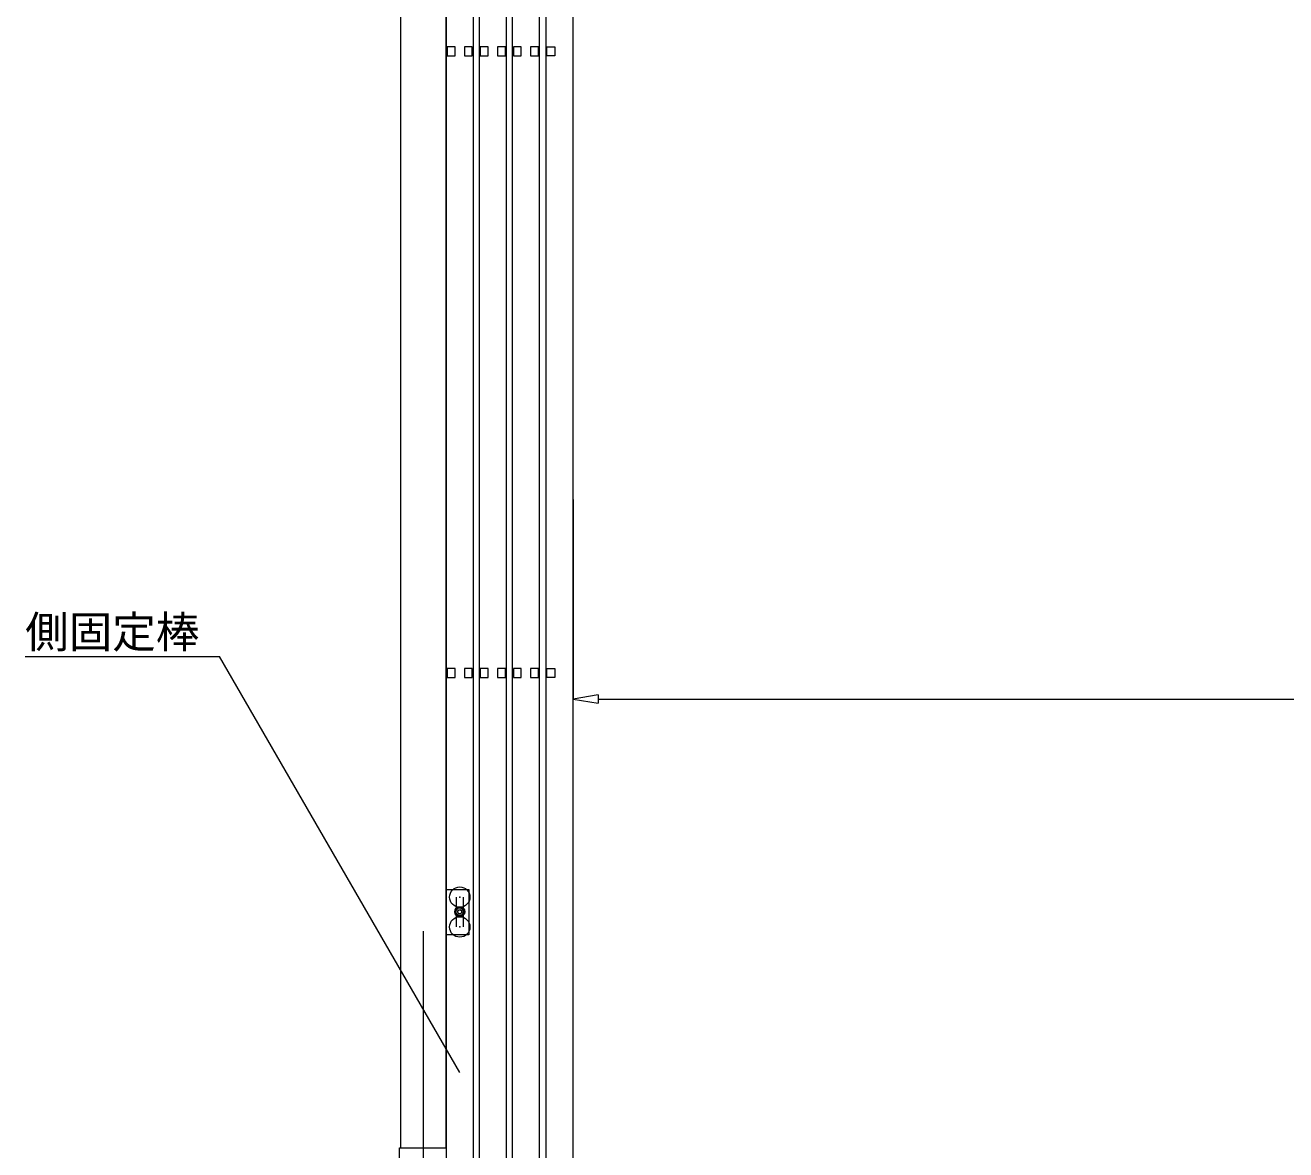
# Model space of a CAD drawing. Units: millimetres, scale not verified. Extents: x -10062 to 10062, y -16938 to 16938.
# Drawn here: x -6991 to -4211, y -13280 to -10799 of the extents above; entities that cross this region are included whole.
import ezdxf
from ezdxf.enums import TextEntityAlignment as Align

# ---------------------------------------------------------------- set-up
doc = ezdxf.new("R2010")
doc.units = ezdxf.units.MM
doc.header["$LTSCALE"] = 90
doc.header["$PDMODE"] = 32
doc.header["$PDSIZE"] = 45
doc.linetypes.add('CHAIN2', pattern=[12, 9, -1, 1, -1])
for name, color, linetype, lineweight in [('0-C_寸法', 134, 'Continuous', 18), ('0-D_側固定棒', 134, 'Continuous', 18), ('1-1_中央走行棒', 134, 'Continuous', 18), ('1-3_中央走行棒左', 134, 'Continuous', 18), ('1-6_通芯', 134, 'CHAIN2', 18), ('1-A_標準柱', 134, 'Continuous', 18), ('1-B_文字', 134, 'Continuous', 18)]:
    doc.layers.add(name, color=color, linetype=linetype, lineweight=lineweight)
doc.styles.add('ＭＳ ゴシック', font='')
doc.styles.get('ＭＳ ゴシック').set_extended_font_data('MS Gothic')

msp = doc.modelspace()

# ---------------------------------------------------------------- linework, layer by layer
at = {"layer": '0-C_寸法'}
for p, q in [((-5782.5, -11845.3), (-5782.5, -12286.9)), ((-5727.5, -12276.73), (-5782.5, -12285.9)), ((-5782.5, -12285.9), (-5727.5, -12295.07)), ((-5727.5, -12276.73), (-5727.5, -12295.07)), ((-5727.5, -12285.9), (-997.5, -12285.9))]:
    msp.add_line(p, q, dxfattribs=at)
at = {"layer": '0-D_側固定棒'}
for points in [[(-6002.5, -13589.94), (-6002.5, -9974.94), (-6062.5, -9974.94), (-6062.5, -13644.94), (-6002.5, -13644.94)], [(-6060.15, -10866.94), (-6042.85, -10866.94), (-6042.85, -10846.94), (-6060.15, -10846.94)], [(-6022.15, -10866.94), (-6004.85, -10866.94), (-6004.85, -10846.94), (-6022.15, -10846.94)], [(-6060.15, -12238.44), (-6042.85, -12238.44), (-6042.85, -12218.44), (-6060.15, -12218.44)], [(-6022.15, -12238.44), (-6004.85, -12238.44), (-6004.85, -12218.44), (-6022.15, -12218.44)], [(-6037.41, -12746.44), (-6042.31, -12754.94), (-6037.41, -12763.44), (-6027.6, -12763.44), (-6022.68, -12754.94), (-6027.6, -12746.44)]]:
    msp.add_lwpolyline(points, close=True, dxfattribs=at)
for radius in [11, 8.5, 4.76, 4.22]:
    msp.add_circle((-6032.5, -12754.94), radius, dxfattribs=at)
for start, end in [(132.757, 167.243), (192.757, 227.243), (72.757, 107.243), (12.757, 47.243), (312.757, 347.243), (252.757, 287.243)]:
    msp.add_arc((-6032.5, -12754.94), 8.9, start, end, dxfattribs=at)
at = {"layer": '1-1_中央走行棒'}
for points in [[(-5916.5, -9529.5), (-5916.5, -13714.94), (-5856.5, -13714.94), (-5856.5, -9494.94), (-5861.5, -9494.94)], [(-5989.5, -9791.5), (-5989.5, -13714.94), (-5929.5, -13714.94), (-5929.5, -9542.5)]]:
    msp.add_lwpolyline(points, dxfattribs=at)
for points in [[(-5987.15, -10866.94), (-5969.85, -10866.94), (-5969.85, -10846.94), (-5987.15, -10846.94)], [(-5949.15, -10866.94), (-5931.85, -10866.94), (-5931.85, -10846.94), (-5949.15, -10846.94)], [(-5914.15, -10866.94), (-5896.85, -10866.94), (-5896.85, -10846.94), (-5914.15, -10846.94)], [(-5876.15, -10866.94), (-5858.85, -10866.94), (-5858.85, -10846.94), (-5876.15, -10846.94)], [(-5987.15, -12238.44), (-5969.85, -12238.44), (-5969.85, -12218.44), (-5987.15, -12218.44)], [(-5949.15, -12238.44), (-5931.85, -12238.44), (-5931.85, -12218.44), (-5949.15, -12218.44)], [(-5914.15, -12238.44), (-5896.85, -12238.44), (-5896.85, -12218.44), (-5914.15, -12218.44)], [(-5876.15, -12238.44), (-5858.85, -12238.44), (-5858.85, -12218.44), (-5876.15, -12218.44)]]:
    msp.add_lwpolyline(points, close=True, dxfattribs=at)
at = {"layer": '1-3_中央走行棒左'}
msp.add_lwpolyline([(-5837.5, -9494.94), (-5842.5, -9494.94), (-5842.5, -13714.94), (-5782.5, -13714.94), (-5782.5, -9494.94), (-5787.5, -9494.94)], dxfattribs=at)
for points in [[(-5822.85, -10866.94), (-5840.15, -10866.94), (-5840.15, -10846.94), (-5822.85, -10846.94)], [(-5822.85, -12238.44), (-5840.15, -12238.44), (-5840.15, -12218.44), (-5822.85, -12218.44)]]:
    msp.add_lwpolyline(points, close=True, dxfattribs=at)
at = {"layer": '1-6_通芯'}
msp.add_line((-6112.5, -14687.5), (-6112.5, -12775.5), dxfattribs=at)
at = {"layer": '1-A_標準柱'}
for p, q in [((-6162.5, -13275.5), (-6162.5, -9825.5)), ((-6062.5, -13275.5), (-6062.5, -9825.5)), ((-6040, -12746.89), (-6040, -12722.5)), ((-6025, -12722.5), (-6025, -12746.89)), ((-6040, -12788.5), (-6040, -12762.99)), ((-6025, -12762.99), (-6025, -12788.5))]:
    msp.add_line(p, q, dxfattribs=at)
for points in [[(-6062.5, -12705.5), (-6012.5, -12705.5), (-6012.5, -12805.5), (-6062.5, -12805.5)], [(-6165.7, -13275.5), (-6062.5, -13275.5), (-6062.5, -13675.5), (-6165.7, -13675.5)]]:
    msp.add_lwpolyline(points, close=True, dxfattribs=at)
for p in [(-6032.5, -12722.5), (-6032.5, -12788.5)]:
    msp.add_point(p, dxfattribs=at)
at = {"layer": '1-B_文字'}
msp.add_line((-6990.91, -12191.54), (-6562.64, -12191.54), dxfattribs=at)
msp.add_lwpolyline([(-6032.14, -13109.53), (-6562.14, -12191.54), (-6562.5, -12191.54)], dxfattribs=at)

# ---------------------------------------------------------------- texts
at = {"layer": '1-B_文字', "style": 'ＭＳ ゴシック'}
msp.add_text('側固定棒', height=70.38, dxfattribs=at).set_placement((-6990.91, -12193.93), align=Align.BOTTOM_LEFT)

doc.saveas('drawing.dxf')
